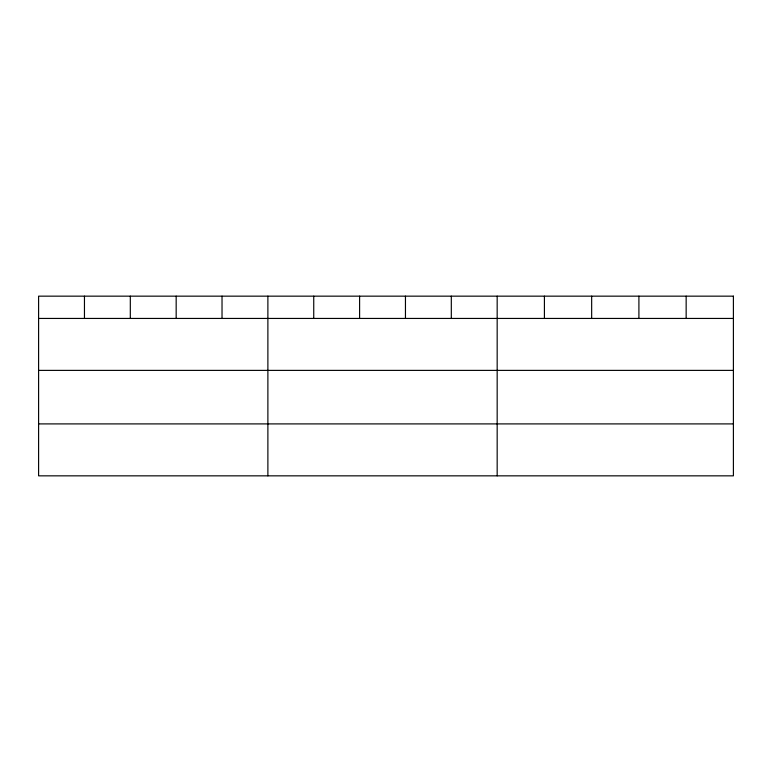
<?xml version="1.0" encoding="UTF-8"?>
<svg xmlns="http://www.w3.org/2000/svg" width="772" height="772" viewBox="0 0 772 772"><rect width="100%" height="100%" fill="white"/><g stroke="black" fill="none" stroke-linecap="round" stroke-linejoin="round"><path stroke-width="1.16" d="M38.6 318.44L733.4 318.44M38.6 370.386L733.4 370.386M38.6 423.905L733.4 423.905M686.154 296.158L686.154 318.44M638.907 296.158L638.907 318.44M591.661 296.158L591.661 318.44M544.414 296.158L544.414 318.44M497.168 296.158L497.168 475.841M451.311 296.158L451.311 318.44M405.454 296.158L405.454 318.44M359.598 296.158L359.598 318.44M313.741 296.158L313.741 318.44M267.884 296.158L267.884 475.841M222.027 296.158L222.027 318.44M176.17 296.158L176.17 318.44M130.314 296.158L130.314 318.44M84.457 296.158L84.457 318.44M733.4 296.158L38.6 296.158L38.6 475.841L733.4 475.841L733.4 296.158"/></g></svg>
